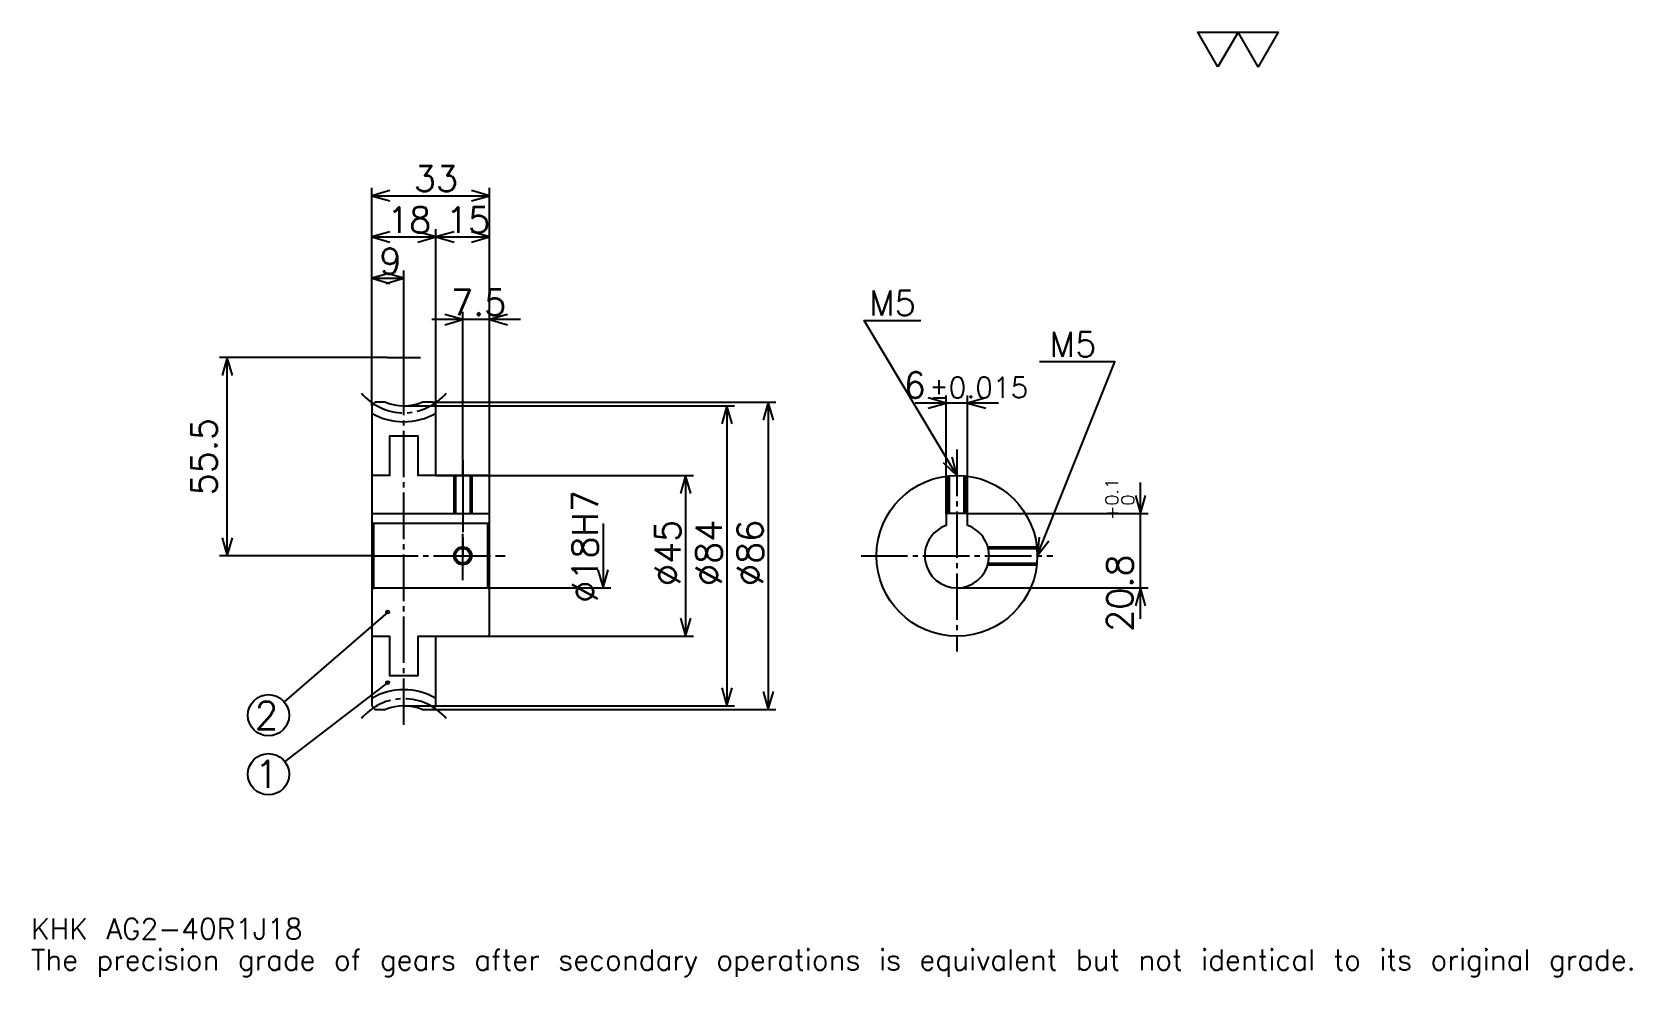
# Model space of a CAD drawing. Extents: x 15 to 463, y 5 to 270.
import ezdxf

# ---------------------------------------------------------------- set-up
doc = ezdxf.new("R2010")
doc.units = 0
doc.linetypes.add('DASHDOT', pattern=[17.333332, 13, -1.444444, 1.444444, -1.444444])
doc.layers.get('0').update_dxf_attribs({"linetype": 'CONTINUOUS'})
doc.layers.add('DASHDOT', color=6, linetype='DASHDOT')
doc.styles.add('KANJI', font='TXT', dxfattribs={"bigfont": 'BIGFONT'})

msp = doc.modelspace()

# ---------------------------------------------------------------- linework, layer by layer
at = {"color": 5}
for p, q in [((109.777779, 166.180542), (109.777779, 226.125)), ((109.777779, 223.958328), (142.777771, 223.958328)), ((142.777771, 166.180542), (142.777771, 226.125)), ((109.777779, 212.402771), (127.777779, 212.402771)), ((127.777779, 166.180542), (127.777779, 214.569427)), ((127.777779, 212.402771), (142.777771, 212.402771)), ((118.777779, 165.180542), (118.777779, 203.013885)), ((109.777779, 200.847229), (118.777779, 200.847229)), ((151.444443, 189.291656), (126.611115, 189.291656)), ((135.277771, 166.180542), (135.277771, 191.458328)), ((114.111115, 178.680542), (67.166672, 178.680542)), ((69.333336, 123.18055), (69.333336, 178.680542)), ((109.777779, 165.180542), (109.777779, 166.180542)), ((126.777779, 166.180542), (142.777771, 166.180542)), ((127.777779, 165.180542), (127.777779, 166.180542)), ((135.277771, 145.680542), (135.277771, 166.180542)), ((135.277771, 145.680542), (135.277771, 166.180542)), ((142.777771, 166.180542), (222.944443, 166.180542)), ((142.777771, 145.180542), (142.777771, 166.180542)), ((220.777771, 166.180542), (220.777771, 80.18055)), ((285.277771, 165.902771), (261.944427, 165.902771)), ((270.611115, 134.980545), (270.611115, 168.069443)), ((276.611115, 134.980545), (276.611115, 168.069443)), ((118.777779, 165.180542), (142.777771, 165.180542)), ((142.777771, 165.180542), (211.388885, 165.180542)), ((209.222229, 165.180542), (209.222229, 81.18055)), ((127.777779, 145.680542), (142.777771, 145.680542)), ((142.777771, 145.680542), (199.833328, 145.680542)), ((197.666656, 145.680542), (197.666656, 100.68055)), ((325, 105.513885), (325, 143.647217)), ((276.611115, 134.980545), (327.166656, 134.980545)), ((174.555557, 132.180542), (174.555557, 114.18055)), ((109.777779, 123.18055), (67.166672, 123.18055)), ((142.777771, 114.18055), (176.722229, 114.18055)), ((273.611115, 114.18055), (327.166656, 114.18055)), ((114.277779, 107.43055), (85.258209, 82.322105)), ((127.777779, 100.68055), (142.777771, 100.68055)), ((142.777771, 100.68055), (199.833328, 100.68055)), ((114.277779, 87.68055), (85.471466, 65.560562)), ((118.777779, 81.18055), (142.777771, 81.18055)), ((142.777771, 81.18055), (211.388885, 81.18055)), ((126.777779, 80.18055), (142.777771, 80.18055)), ((142.777771, 80.18055), (222.944443, 80.18055))]:
    msp.add_line(p, q, dxfattribs=at)
at = {"color": 4}
for p, q in [((109.777779, 134.980545), (142.777771, 134.980545)), ((142.777771, 132.680542), (142.277771, 132.180542)), ((109.777779, 113.68055), (110.277779, 114.18055)), ((142.777771, 113.68055), (142.277771, 114.18055))]:
    msp.add_line(p, q, dxfattribs=at)
at = {"color": 7}
msp.add_lwpolyline([(346.666656, 260), (341.033325, 269.764435), (363.56665, 269.764435), (357.933319, 260), (352.299988, 269.764435), (346.666656, 260)], dxfattribs=at)
at = {"color": 5}
for points in [[(114.833336, 225.402771), (109.777779, 223.958328), (114.833336, 222.513885)], [(137.722229, 222.513885), (142.777771, 223.958328), (137.722229, 225.402771)], [(114.833336, 213.847214), (109.777779, 212.402771), (114.833336, 210.958328)], [(122.722221, 210.958328), (127.777779, 212.402771), (122.722221, 213.847214)], [(132.833328, 213.847214), (127.777779, 212.402771), (132.833328, 210.958328)], [(137.722229, 210.958328), (142.777771, 212.402771), (137.722229, 213.847214)], [(114.833336, 202.291656), (109.777779, 200.847229), (114.833336, 199.402771)], [(113.722221, 199.402771), (118.777779, 200.847229), (113.722221, 202.291656)], [(130.222229, 187.847229), (135.277771, 189.291656), (130.222229, 190.736115)], [(147.833344, 190.736115), (142.777771, 189.291656), (147.833344, 187.847229)], [(273.611115, 145.680542), (247.611115, 189.013885), (263.5, 189.013885)], [(70.777779, 173.625), (69.333336, 178.680542), (67.888893, 173.625)], [(296.111115, 123.18055), (317.777771, 177.458328), (296.688904, 177.458328)], [(222.222229, 161.125), (220.777771, 166.180542), (219.333344, 161.125)], [(265.555542, 164.458328), (270.611115, 165.902771), (265.555542, 167.347214)], [(281.666656, 167.347214), (276.611115, 165.902771), (281.666656, 164.458328)], [(210.666656, 160.125), (209.222229, 165.180542), (207.777771, 160.125)], [(269.771454, 149.272491), (273.611115, 145.680542), (272.248657, 150.75882)], [(199.111115, 140.625), (197.666656, 145.680542), (196.222229, 140.625)], [(323.555542, 140.036102), (325, 134.980545), (326.444427, 140.036102)], [(67.888893, 128.236099), (69.333336, 123.18055), (70.777779, 128.236099)], [(296.64386, 128.411346), (296.111115, 123.18055), (299.326904, 127.340332)], [(173.111115, 119.236107), (174.555557, 114.18055), (176, 119.236107)], [(326.444427, 109.124992), (325, 114.18055), (323.555542, 109.124992)], [(196.222229, 105.736107), (197.666656, 100.68055), (199.111115, 105.736107)], [(207.777771, 86.236107), (209.222229, 81.18055), (210.666656, 86.236107)], [(219.333344, 85.236107), (220.777771, 80.18055), (222.222229, 85.236107)]]:
    msp.add_lwpolyline(points, dxfattribs=at)
at = {"color": 4}
for points in [[(113.678757, 166.180542), (110.777779, 166.180542), (109.777779, 165.180542), (109.777779, 113.68055)], [(127.777779, 145.680542), (127.777779, 165.180542), (126.777779, 166.180542), (123.876801, 166.180542)], [(127.777779, 145.680542), (122.777779, 145.680542), (122.777779, 156.680542), (114.777779, 156.680542), (114.777779, 145.680542), (109.777779, 145.680542)], [(127.777779, 100.68055), (142.277771, 100.68055), (142.777771, 101.18055), (142.777771, 145.180542), (142.277771, 145.680542), (127.777779, 145.680542)], [(132.777771, 145.680542), (132.777771, 134.980545)], [(133.212784, 145.680542), (133.212784, 134.980545)], [(137.342773, 145.680542), (137.342773, 134.980545)], [(137.777771, 145.680542), (137.777771, 134.980545)], [(271.111115, 134.980545), (271.111115, 145.541229)], [(271.546112, 134.980545), (271.546112, 145.585587)], [(275.676117, 134.980545), (275.676117, 145.585587)], [(276.111115, 134.980545), (276.111115, 145.541229)], [(276.611115, 131.665833), (276.611115, 134.980545), (270.611115, 134.980545), (270.611115, 131.665833)], [(109.777779, 132.680542), (110.277779, 132.180542), (110.277779, 114.18055), (142.277771, 114.18055), (142.277771, 132.180542), (110.277779, 132.180542)], [(282.256927, 125.68055), (295.971771, 125.68055)], [(282.371002, 125.245552), (296.016144, 125.245552)], [(282.371002, 121.115547), (296.016144, 121.115547)], [(282.256927, 120.68055), (295.971771, 120.68055)], [(109.777779, 113.68055), (109.777779, 81.18055), (110.777779, 80.18055), (113.678757, 80.18055)], [(109.777779, 100.68055), (114.777779, 100.68055), (114.777779, 89.68055), (122.777779, 89.68055), (122.777779, 100.68055), (127.777779, 100.68055)], [(123.876801, 80.18055), (126.777779, 80.18055), (127.777779, 81.18055), (127.777779, 100.68055)]]:
    msp.add_lwpolyline(points, dxfattribs=at)
for centre, radius in [((273.611115, 123.18055), 22.5), ((135.277771, 123.18055), 2.065)]:
    msp.add_circle(centre, radius, dxfattribs=at)
at = {"color": 7}
msp.add_circle((135.277771, 123.18055), 2.5, dxfattribs=at)
at = {"color": 5}
for centre, radius in [((114.277779, 107.43055), 0.433333), ((114.277779, 87.68055), 0.433333), ((80.888885, 78.541656), 5.777778), ((80.888885, 62.04166), 5.777778)]:
    msp.add_circle(centre, radius, dxfattribs=at)
at = {"color": 4}
for centre, radius, start, end in [((118.777779, 178.680542), 13.5, 247.80839416, 292.19160389), ((118.777779, 178.680542), 18, 240.00000297, 299.99999703), ((273.611115, 123.18055), 9, 109.47122094, 70.52877906), ((118.777779, 67.68055), 18, 60.00000297, 119.99999703), ((118.777779, 67.68055), 13.5, 67.80839611, 112.19160584)]:
    msp.add_arc(centre, radius, start, end, dxfattribs=at)
at = {"layer": 'DASHDOT', "color": 7}
for p, q in [((118.777779, 75.847214), (118.777779, 183.013885)), ((114.111115, 178.680542), (123.444443, 178.680542)), ((273.611115, 152.902771), (273.611115, 96.347214)), ((135.277771, 145.680542), (135.277771, 123.18055)), ((109.777779, 123.18055), (147.111115, 123.18055)), ((246.777771, 123.18055), (300.444458, 123.18055))]:
    msp.add_line(p, q, dxfattribs=at)
for points in [[(135.277771, 150.013885), (135.277771, 130.647217)], [(135.277771, 116.347214), (135.277771, 130.013885)], [(128.444443, 123.18055), (142.111115, 123.18055)]]:
    msp.add_lwpolyline(points, dxfattribs=at)
for centre, start, end in [((118.777779, 178.680542), 219.99999848, 320.00000352), ((118.777779, 67.68055), 39.99999648, 140.00000152)]:
    msp.add_arc(centre, 15.5, start, end, dxfattribs=at)

# ---------------------------------------------------------------- texts
at = {"color": 7, "style": 'KANJI'}
for s, height, p in [('33', 7.222222, (121.583336, 225.113892)), ('18', 7.222222, (114.083336, 213.558319)), ('15', 7.222222, (130.583328, 213.558319)), ('9', 7.222222, (111.930557, 202.002777)), ('7.5', 7.222222, (131.986115, 190.44722)), ('M5', 6.933334, (249.055542, 190.458328)), ('M5', 6.933334, (299.577789, 178.902771)), ('6', 7.222222, (258.703003, 167.347214)), ('%%p0.015', 5.777778, (265.852112, 167.347214)), ('2', 7.703704, (77.037033, 74.689804)), ('1', 7.703704, (77.037033, 58.189812)), ('KHK AG2-40R1J18', 5.777778, (14.444445, 15.888889)), ('The precision grade of gears after secondary operations is equivalent but not identical to its original grade.', 5.777778, (14.444445, 7.222222))]:
    msp.add_text(s, height=height, dxfattribs=at).set_placement(p)
for s, height, p in [('55.5', 7.222222, (66.444443, 140.097214)), ('0.1', 3.611111, (318.788879, 137.212494)), ('%%c18H7', 7.222222, (173.111115, 109.999992)), ('0', 3.611111, (323.266663, 137.212494)), ('+', 3.611111, (318.788879, 133.168045)), ('%%c45', 7.222222, (196.222229, 114.694443)), ('%%c84', 7.222222, (207.777771, 114.694443)), ('%%c86', 7.222222, (219.333344, 114.694443)), ('20.8', 7.222222, (322.833313, 101.90741))]:
    msp.add_text(s, height=height, rotation=90, dxfattribs=at).set_placement(p)

doc.saveas('drawing.dxf')
